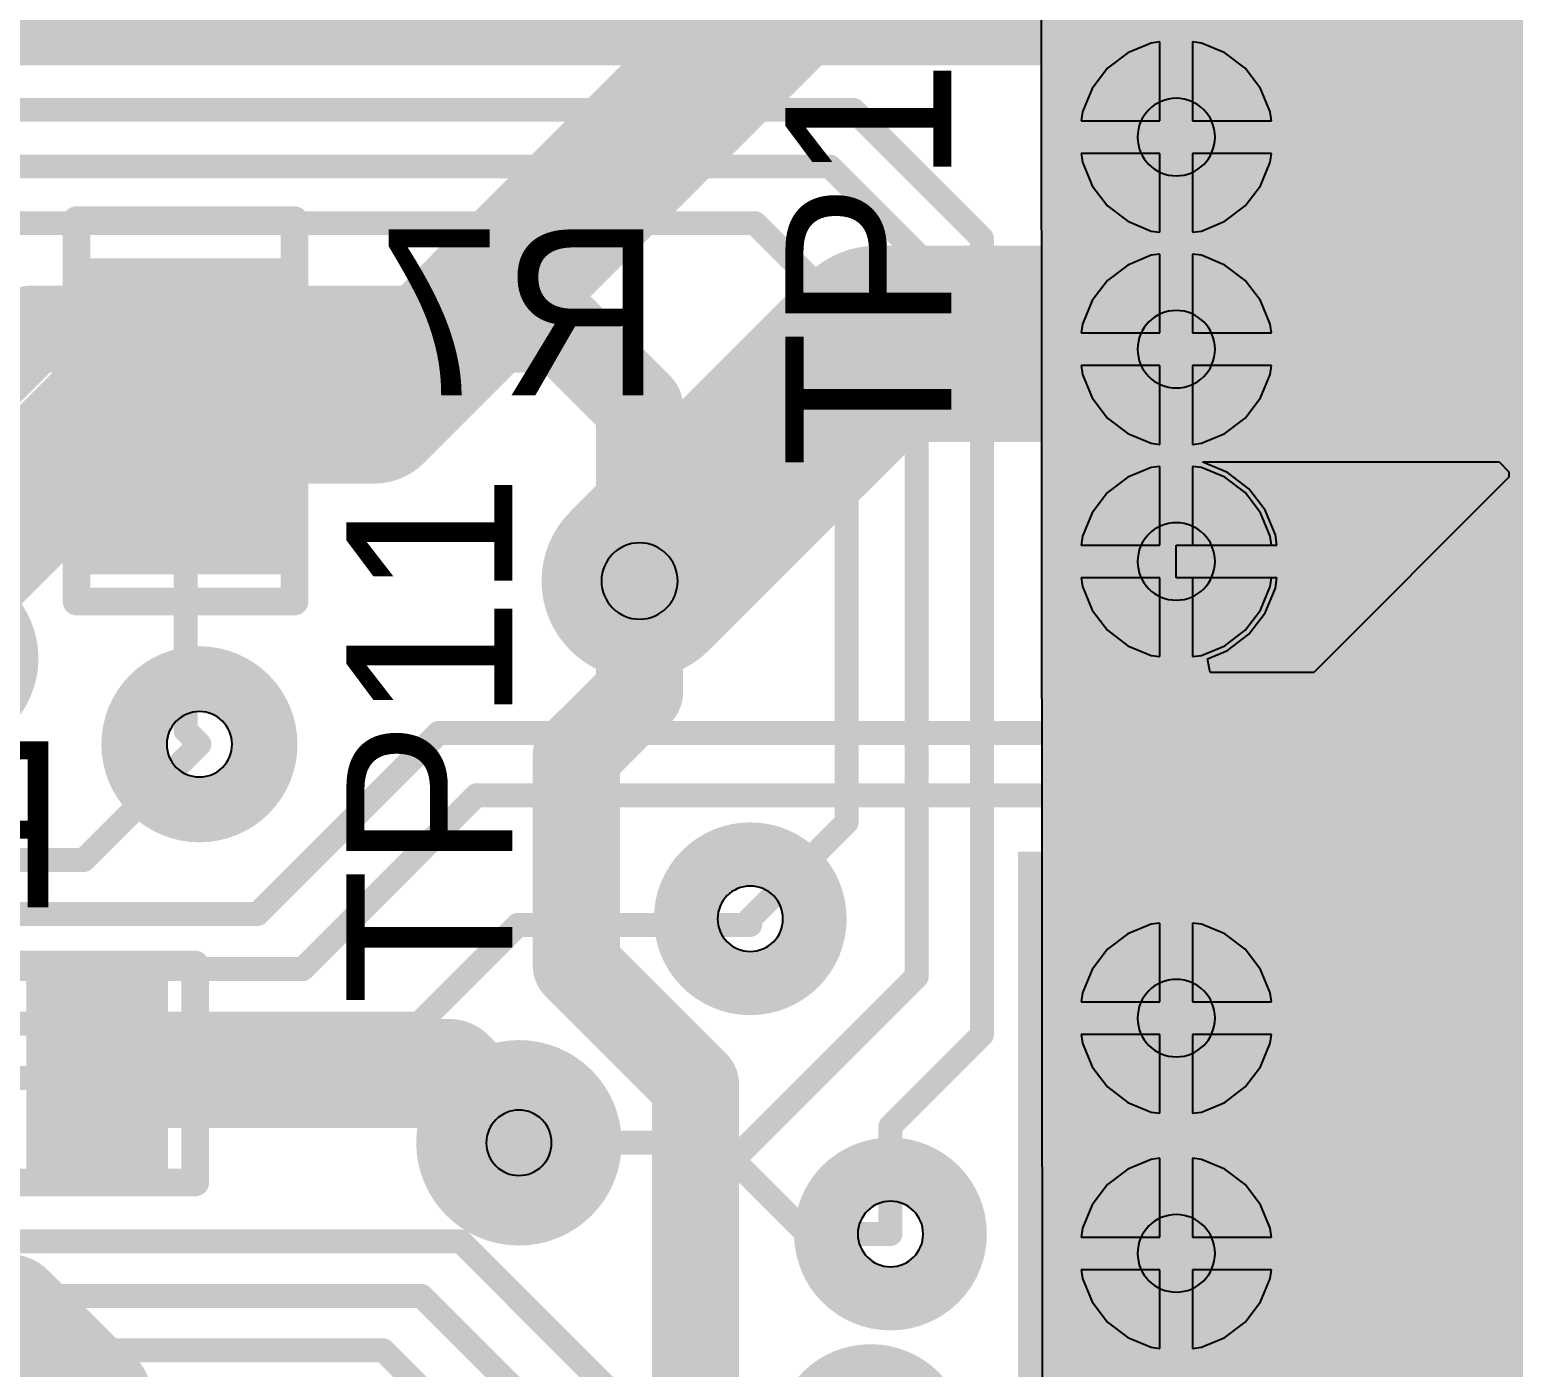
# Model space of a CAD drawing. Extents: x 0.11 to 5.41, y 1.37 to 6.94.
# Drawn here: x 3.742 to 4.278, y 5.234 to 5.717 of the extents above; entities that cross this region are included whole.
import ezdxf

# ---------------------------------------------------------------- set-up
doc = ezdxf.new("R2010")
doc.units = 0
doc.layers.get('0').update_dxf_attribs({"linetype": 'CONTINUOUS'})
for name, color, linetype in [('BOTTOMLAYER', 5, 'CONTINUOUS'), ('BOTTOMOVERLAY', 54, 'CONTINUOUS'), ('BOTTOMPASTE', 16, 'CONTINUOUS'), ('BOTTOMSOLDER', 6, 'CONTINUOUS'), ('DRILLDRAWING', 1, 'CONTINUOUS'), ('MULTILAYER', 9, 'CONTINUOUS'), ('TOPLAYER', 1, 'CONTINUOUS'), ('TOPOVERLAY', 2, 'CONTINUOUS'), ('TOPPASTE', 8, 'CONTINUOUS'), ('TOPSOLDER', 216, 'CONTINUOUS')]:
    doc.layers.add(name, color=color, linetype=linetype)

# ---------------------------------------------------------------- blocks, each defined once
blk = doc.blocks.new('ABLS_XTAL_8')
at = {"layer": 'TOPLAYER'}
for points, const_width in [([(-0.24213, 0.04134), (-0.24213, -0.04134)], 0.11024), ([(-0.13189, 0.04134), (-0.13189, -0.04134)], 0.11024), ([(0.13189, 0.04134), (0.13189, -0.04134)], 0.11024), ([(0.24213, 0.04134), (0.24213, -0.04134)], 0.11024), ([(-0.29724, 0.02067), (-0.07677, 0.02067)], 0.04134), ([(0.07677, 0.02067), (0.29724, 0.02067)], 0.04134), ([(-0.29724, -0.02067), (-0.07677, -0.02067)], 0.04134), ([(0.07677, -0.02067), (0.29724, -0.02067)], 0.04134)]:
    blk.add_lwpolyline(points, dxfattribs=dict(at, const_width=const_width))
at = {"layer": 'TOPLAYER', "const_width": 0.04134}
for points in [[(-0.20768, 0, 1), (-0.16634, 0, 1)], [(0.16634, 0, 1), (0.20768, 0, 1)]]:
    blk.add_lwpolyline(points, format="xyb", close=True, dxfattribs=at)
at = {"layer": 'TOPOVERLAY', "const_width": 0.01}
for points in [[(-0.35433, 0.11236), (0.35433, 0.11236)], [(-0.35433, 0.11236), (-0.35433, -0.11118)], [(0.35433, 0.11236), (0.35433, -0.11118)], [(-0.35433, -0.11118), (0.35433, -0.11118)]]:
    blk.add_lwpolyline(points, dxfattribs=at)
at = {"layer": 'TOPOVERLAY', "const_width": 0.005}
for points in [[(-0.35683, 0.11236, 1), (-0.35183, 0.11236, 1)], [(-0.35683, 0.11236, 1), (-0.35183, 0.11236, 1)], [(0.35183, 0.11236, 1), (0.35683, 0.11236, 1)], [(0.35183, 0.11236, 1), (0.35683, 0.11236, 1)], [(-0.35683, -0.11118, 1), (-0.35183, -0.11118, 1)], [(-0.35683, -0.11118, 1), (-0.35183, -0.11118, 1)], [(0.35183, -0.11118, 1), (0.35683, -0.11118, 1)], [(0.35183, -0.11118, 1), (0.35683, -0.11118, 1)]]:
    blk.add_lwpolyline(points, format="xyb", close=True, dxfattribs=at)
at = {"layer": 'TOPPASTE'}
for points, const_width in [([(-0.24213, 0.04134), (-0.24213, -0.04134)], 0.11024), ([(-0.13189, 0.04134), (-0.13189, -0.04134)], 0.11024), ([(0.13189, 0.04134), (0.13189, -0.04134)], 0.11024), ([(0.24213, 0.04134), (0.24213, -0.04134)], 0.11024), ([(-0.29724, 0.02067), (-0.07677, 0.02067)], 0.04134), ([(0.07677, 0.02067), (0.29724, 0.02067)], 0.04134), ([(-0.29724, -0.02067), (-0.07677, -0.02067)], 0.04134), ([(0.07677, -0.02067), (0.29724, -0.02067)], 0.04134)]:
    blk.add_lwpolyline(points, dxfattribs=dict(at, const_width=const_width))
at = {"layer": 'TOPPASTE', "const_width": 0.04134}
for points in [[(-0.20768, 0, 1), (-0.16634, 0, 1)], [(0.16634, 0, 1), (0.20768, 0, 1)]]:
    blk.add_lwpolyline(points, format="xyb", close=True, dxfattribs=at)
at = {"layer": 'TOPSOLDER'}
for points, const_width in [([(-0.24705, 0.05118), (-0.24705, -0.05118)], 0.12008), ([(-0.12697, 0.05118), (-0.12697, -0.05118)], 0.12008), ([(0.12697, 0.05118), (0.12697, -0.05118)], 0.12008), ([(0.24705, 0.05118), (0.24705, -0.05118)], 0.12008), ([(-0.30709, 0.02559), (-0.06693, 0.02559)], 0.05118), ([(0.06693, 0.02559), (0.30709, 0.02559)], 0.05118), ([(-0.30709, -0.02559), (-0.06693, -0.02559)], 0.05118), ([(0.06693, -0.02559), (0.30709, -0.02559)], 0.05118)]:
    blk.add_lwpolyline(points, dxfattribs=dict(at, const_width=const_width))
at = {"layer": 'TOPSOLDER', "const_width": 0.05118}
for points in [[(-0.2126, 0, 1), (-0.16142, 0, 1)], [(0.16142, 0, 1), (0.2126, 0, 1)]]:
    blk.add_lwpolyline(points, format="xyb", close=True, dxfattribs=at)
blk = doc.blocks.new('TEST_POINT_THT_23')
at = {"layer": 'BOTTOMLAYER', "const_width": 0.00787}
blk.add_lwpolyline([(-0.01575, 0, 1), (0.01575, 0, 1)], format="xyb", close=True, dxfattribs=at)
at = {"layer": 'BOTTOMSOLDER', "const_width": 0.01772}
blk.add_lwpolyline([(-0.02067, 0, 1), (0.02067, 0, 1)], format="xyb", close=True, dxfattribs=at)
at = {"layer": 'DRILLDRAWING'}
blk.add_lwpolyline([(-0.01181, 0, 1), (0.01181, 0, 1)], format="xyb", close=True, dxfattribs=at)
at = {"layer": 'MULTILAYER', "const_width": 0.00787}
blk.add_lwpolyline([(-0.01575, 0, 1), (0.01575, 0, 1)], format="xyb", close=True, dxfattribs=at)
at = {"layer": 'TOPLAYER', "const_width": 0.00787}
blk.add_lwpolyline([(-0.01575, 0, 1), (0.01575, 0, 1)], format="xyb", close=True, dxfattribs=at)
at = {"layer": 'TOPOVERLAY'}
for points, const_width in [([(0.03319, 0, 1), (-0.03319, 0, 1)], 0.00787), ([(-0.03516, 0, 1), (-0.03122, 0, 1)], 0.00394), ([(0.03122, 0, 1), (0.03516, 0, 1)], 0.00394)]:
    blk.add_lwpolyline(points, format="xyb", close=True, dxfattribs=dict(at, const_width=const_width))
at = {"layer": 'TOPSOLDER', "const_width": 0.01772}
blk.add_lwpolyline([(-0.02067, 0, 1), (0.02067, 0, 1)], format="xyb", close=True, dxfattribs=at)
blk = doc.blocks.new('0805__2012__P_______B_58')
at = {"layer": 'BOTTOMLAYER'}
for points, const_width in [([(-0.00787, 0.02559), (-0.00787, -0.02559)], 0.01575), ([(0.00787, 0.02559), (0.00787, -0.02559)], 0.01575), ([(0.05512, 0.02559), (0.05512, -0.02559)], 0.01575), ([(0.07087, 0.02559), (0.07087, -0.02559)], 0.01575), ([(-0.01575, 0.0128), (0.01575, 0.0128)], 0.02559), ([(0.04724, 0.0128), (0.07874, 0.0128)], 0.02559), ([(-0.01575, -0.0128), (0.01575, -0.0128)], 0.02559), ([(0.04724, -0.0128), (0.07874, -0.0128)], 0.02559)]:
    blk.add_lwpolyline(points, dxfattribs=dict(at, const_width=const_width))
at = {"layer": 'BOTTOMLAYER', "const_width": 0.01575}
for points in [[(-0.00787, 0, 1), (0.00787, 0, 1)], [(0.05512, 0, 1), (0.07087, 0, 1)]]:
    blk.add_lwpolyline(points, format="xyb", close=True, dxfattribs=at)
at = {"layer": 'BOTTOMOVERLAY', "const_width": 0.01}
for points in [[(0.09843, 0.03937), (-0.03937, 0.03937)], [(-0.03937, -0.03937), (-0.03937, 0.03937)], [(0.09843, -0.03937), (0.09843, 0.03937)], [(0.09843, -0.03937), (-0.03937, -0.03937)], [(-0.0315, -0.03937), (-0.03937, -0.03937)]]:
    blk.add_lwpolyline(points, dxfattribs=at)
at = {"layer": 'BOTTOMOVERLAY', "const_width": 0.005}
for points in [[(-0.04187, 0.03937, 1), (-0.03687, 0.03937, 1)], [(-0.04187, 0.03937, 1), (-0.03687, 0.03937, 1)], [(0.09593, 0.03937, 1), (0.10093, 0.03937, 1)], [(0.09593, 0.03937, 1), (0.10093, 0.03937, 1)], [(-0.04187, -0.03937, 1), (-0.03687, -0.03937, 1)], [(-0.04187, -0.03937, 1), (-0.03687, -0.03937, 1)], [(-0.04187, -0.03937, 1), (-0.03687, -0.03937, 1)], [(-0.034, -0.03937, 1), (-0.029, -0.03937, 1)], [(0.09593, -0.03937, 1), (0.10093, -0.03937, 1)], [(0.09593, -0.03937, 1), (0.10093, -0.03937, 1)]]:
    blk.add_lwpolyline(points, format="xyb", close=True, dxfattribs=at)
at = {"layer": 'BOTTOMPASTE'}
for points, const_width in [([(-0.00787, 0.02559), (-0.00787, -0.02559)], 0.01575), ([(0.00787, 0.02559), (0.00787, -0.02559)], 0.01575), ([(0.05512, 0.02559), (0.05512, -0.02559)], 0.01575), ([(0.07087, 0.02559), (0.07087, -0.02559)], 0.01575), ([(-0.01575, 0.0128), (0.01575, 0.0128)], 0.02559), ([(0.04724, 0.0128), (0.07874, 0.0128)], 0.02559), ([(-0.01575, -0.0128), (0.01575, -0.0128)], 0.02559), ([(0.04724, -0.0128), (0.07874, -0.0128)], 0.02559)]:
    blk.add_lwpolyline(points, dxfattribs=dict(at, const_width=const_width))
at = {"layer": 'BOTTOMPASTE', "const_width": 0.01575}
for points in [[(-0.00787, 0, 1), (0.00787, 0, 1)], [(0.05512, 0, 1), (0.07087, 0, 1)]]:
    blk.add_lwpolyline(points, format="xyb", close=True, dxfattribs=at)
at = {"layer": 'BOTTOMSOLDER'}
for points, const_width in [([(-0.0128, 0.03543), (-0.0128, -0.03543)], 0.02559), ([(0.0128, 0.03543), (0.0128, -0.03543)], 0.02559), ([(0.0502, 0.03543), (0.0502, -0.03543)], 0.02559), ([(0.07579, 0.03543), (0.07579, -0.03543)], 0.02559), ([(-0.02559, 0.01772), (0.02559, 0.01772)], 0.03543), ([(0.0374, 0.01772), (0.08858, 0.01772)], 0.03543), ([(-0.02559, -0.01772), (0.02559, -0.01772)], 0.03543), ([(0.0374, -0.01772), (0.08858, -0.01772)], 0.03543)]:
    blk.add_lwpolyline(points, dxfattribs=dict(at, const_width=const_width))
at = {"layer": 'BOTTOMSOLDER', "const_width": 0.02559}
for points in [[(-0.0128, 0, 1), (0.0128, 0, 1)], [(0.0502, 0, 1), (0.07579, 0, 1)]]:
    blk.add_lwpolyline(points, format="xyb", close=True, dxfattribs=at)
blk = doc.blocks.new('0805__2012__P_______B_62')
at = {"layer": 'BOTTOMLAYER'}
for points, const_width in [([(-0.00787, 0.02559), (-0.00787, -0.02559)], 0.01575), ([(0.00787, 0.02559), (0.00787, -0.02559)], 0.01575), ([(0.05512, 0.02559), (0.05512, -0.02559)], 0.01575), ([(0.07087, 0.02559), (0.07087, -0.02559)], 0.01575), ([(-0.01575, 0.0128), (0.01575, 0.0128)], 0.02559), ([(0.04724, 0.0128), (0.07874, 0.0128)], 0.02559), ([(-0.01575, -0.0128), (0.01575, -0.0128)], 0.02559), ([(0.04724, -0.0128), (0.07874, -0.0128)], 0.02559)]:
    blk.add_lwpolyline(points, dxfattribs=dict(at, const_width=const_width))
at = {"layer": 'BOTTOMLAYER', "const_width": 0.01575}
for points in [[(-0.00787, 0, 1), (0.00787, 0, 1)], [(0.05512, 0, 1), (0.07087, 0, 1)]]:
    blk.add_lwpolyline(points, format="xyb", close=True, dxfattribs=at)
at = {"layer": 'BOTTOMOVERLAY', "const_width": 0.01}
for points in [[(-0.03937, 0.03937), (0.09843, 0.03937)], [(-0.03937, -0.03937), (-0.03937, 0.03937)], [(0.09843, -0.03937), (0.09843, 0.03937)], [(-0.03937, -0.03937), (0.09843, -0.03937)], [(-0.03937, -0.03937), (-0.0315, -0.03937)]]:
    blk.add_lwpolyline(points, dxfattribs=at)
at = {"layer": 'BOTTOMOVERLAY', "const_width": 0.005}
for points in [[(-0.04187, 0.03937, 1), (-0.03687, 0.03937, 1)], [(-0.04187, 0.03937, 1), (-0.03687, 0.03937, 1)], [(0.09593, 0.03937, 1), (0.10093, 0.03937, 1)], [(0.09593, 0.03937, 1), (0.10093, 0.03937, 1)], [(-0.04187, -0.03937, 1), (-0.03687, -0.03937, 1)], [(-0.04187, -0.03937, 1), (-0.03687, -0.03937, 1)], [(-0.04187, -0.03937, 1), (-0.03687, -0.03937, 1)], [(-0.034, -0.03937, 1), (-0.029, -0.03937, 1)], [(0.09593, -0.03937, 1), (0.10093, -0.03937, 1)], [(0.09593, -0.03937, 1), (0.10093, -0.03937, 1)]]:
    blk.add_lwpolyline(points, format="xyb", close=True, dxfattribs=at)
at = {"layer": 'BOTTOMPASTE'}
for points, const_width in [([(-0.00787, 0.02559), (-0.00787, -0.02559)], 0.01575), ([(0.00787, 0.02559), (0.00787, -0.02559)], 0.01575), ([(0.05512, 0.02559), (0.05512, -0.02559)], 0.01575), ([(0.07087, 0.02559), (0.07087, -0.02559)], 0.01575), ([(-0.01575, 0.0128), (0.01575, 0.0128)], 0.02559), ([(0.04724, 0.0128), (0.07874, 0.0128)], 0.02559), ([(-0.01575, -0.0128), (0.01575, -0.0128)], 0.02559), ([(0.04724, -0.0128), (0.07874, -0.0128)], 0.02559)]:
    blk.add_lwpolyline(points, dxfattribs=dict(at, const_width=const_width))
at = {"layer": 'BOTTOMPASTE', "const_width": 0.01575}
for points in [[(-0.00787, 0, 1), (0.00787, 0, 1)], [(0.05512, 0, 1), (0.07087, 0, 1)]]:
    blk.add_lwpolyline(points, format="xyb", close=True, dxfattribs=at)
at = {"layer": 'BOTTOMSOLDER'}
for points, const_width in [([(-0.0128, 0.03543), (-0.0128, -0.03543)], 0.02559), ([(0.0128, 0.03543), (0.0128, -0.03543)], 0.02559), ([(0.0502, 0.03543), (0.0502, -0.03543)], 0.02559), ([(0.07579, 0.03543), (0.07579, -0.03543)], 0.02559), ([(-0.02559, 0.01772), (0.02559, 0.01772)], 0.03543), ([(0.0374, 0.01772), (0.08858, 0.01772)], 0.03543), ([(-0.02559, -0.01772), (0.02559, -0.01772)], 0.03543), ([(0.0374, -0.01772), (0.08858, -0.01772)], 0.03543)]:
    blk.add_lwpolyline(points, dxfattribs=dict(at, const_width=const_width))
at = {"layer": 'BOTTOMSOLDER', "const_width": 0.02559}
for points in [[(-0.0128, 0, 1), (0.0128, 0, 1)], [(0.0502, 0, 1), (0.07579, 0, 1)]]:
    blk.add_lwpolyline(points, format="xyb", close=True, dxfattribs=at)

msp = doc.modelspace()

# ---------------------------------------------------------------- linework, layer by layer
at = {"layer": 'BOTTOMLAYER'}
for p, q in [((4.10805, 4.72498), (4.10717, 5.90335)), ((4.14695, 5.7123), (4.13848, 5.70879)), ((4.15014, 5.71272), (4.14695, 5.7123)), ((4.15014, 5.68426), (4.15014, 5.71272)), ((4.16514, 5.7123), (4.16195, 5.71272)), ((4.16195, 5.71272), (4.16195, 5.68426)), ((4.17362, 5.70879), (4.16514, 5.7123)), ((4.13848, 5.70879), (4.1312, 5.7032)), ((4.1809, 5.7032), (4.17362, 5.70879)), ((4.1312, 5.7032), (4.12561, 5.69592)), ((4.18648, 5.69592), (4.1809, 5.7032)), ((4.12561, 5.69592), (4.1221, 5.68745)), ((4.18999, 5.68745), (4.18648, 5.69592)), ((4.1221, 5.68745), (4.12168, 5.68426)), ((4.12168, 5.68426), (4.15014, 5.68426)), ((4.16195, 5.68426), (4.19041, 5.68426)), ((4.19041, 5.68426), (4.18999, 5.68745)), ((4.15014, 5.67245), (4.12168, 5.67245)), ((4.12168, 5.67245), (4.1221, 5.66926)), ((4.1221, 5.66926), (4.12561, 5.66078)), ((4.15014, 5.64399), (4.15014, 5.67245)), ((4.19041, 5.67245), (4.16195, 5.67245)), ((4.16195, 5.67245), (4.16195, 5.64399)), ((4.18648, 5.66078), (4.18999, 5.66926)), ((4.18999, 5.66926), (4.19041, 5.67245)), ((4.12561, 5.66078), (4.1312, 5.6535)), ((4.1809, 5.6535), (4.18648, 5.66078)), ((4.1312, 5.6535), (4.13848, 5.64792)), ((4.17362, 5.64792), (4.1809, 5.6535)), ((4.13848, 5.64792), (4.14695, 5.64441)), ((4.16514, 5.64441), (4.17362, 5.64792)), ((4.14695, 5.64441), (4.15014, 5.64399)), ((4.16195, 5.64399), (4.16514, 5.64441)), ((4.14695, 5.63563), (4.13848, 5.63212)), ((4.15014, 5.63605), (4.14695, 5.63563)), ((4.15014, 5.60759), (4.15014, 5.63605)), ((4.16514, 5.63563), (4.16195, 5.63605)), ((4.16195, 5.63605), (4.16195, 5.60759)), ((4.17362, 5.63212), (4.16514, 5.63563)), ((4.13848, 5.63212), (4.1312, 5.62654)), ((4.1809, 5.62654), (4.17362, 5.63212)), ((4.1312, 5.62654), (4.12561, 5.61926)), ((4.18648, 5.61926), (4.1809, 5.62654)), ((4.12561, 5.61926), (4.1221, 5.61078)), ((4.18999, 5.61078), (4.18648, 5.61926)), ((4.1221, 5.61078), (4.12168, 5.60759)), ((4.19041, 5.60759), (4.18999, 5.61078)), ((4.12168, 5.60759), (4.15014, 5.60759)), ((4.16195, 5.60759), (4.19041, 5.60759)), ((4.15014, 5.59578), (4.12168, 5.59578)), ((4.12168, 5.59578), (4.1221, 5.59259)), ((4.1221, 5.59259), (4.12561, 5.58411)), ((4.15014, 5.56732), (4.15014, 5.59578)), ((4.19041, 5.59578), (4.16195, 5.59578)), ((4.16195, 5.59578), (4.16195, 5.56732)), ((4.18648, 5.58411), (4.18999, 5.59259)), ((4.18999, 5.59259), (4.19041, 5.59578)), ((4.12561, 5.58411), (4.1312, 5.57684)), ((4.1809, 5.57684), (4.18648, 5.58411)), ((4.1312, 5.57684), (4.13848, 5.57125)), ((4.17362, 5.57125), (4.1809, 5.57684)), ((4.13848, 5.57125), (4.14695, 5.56774)), ((4.16514, 5.56774), (4.17362, 5.57125)), ((4.14695, 5.56774), (4.15014, 5.56732)), ((4.16195, 5.56732), (4.16514, 5.56774)), ((4.13848, 5.55545), (4.1312, 5.54987)), ((4.14695, 5.55896), (4.13848, 5.55545)), ((4.15014, 5.55938), (4.14695, 5.55896)), ((4.15014, 5.53092), (4.15014, 5.55938)), ((4.16514, 5.55896), (4.16195, 5.55938)), ((4.16195, 5.55938), (4.16195, 5.53092)), ((4.17362, 5.55545), (4.16514, 5.55896)), ((4.1809, 5.54987), (4.17362, 5.55545)), ((4.1312, 5.54987), (4.12561, 5.54259)), ((4.18648, 5.54259), (4.1809, 5.54987)), ((4.12561, 5.54259), (4.1221, 5.53411)), ((4.18999, 5.53411), (4.18648, 5.54259)), ((4.1221, 5.53411), (4.12168, 5.53092)), ((4.19041, 5.53092), (4.18999, 5.53411)), ((4.12168, 5.53092), (4.15014, 5.53092)), ((4.16195, 5.53092), (4.19041, 5.53092)), ((4.15014, 5.51911), (4.12168, 5.51911)), ((4.12168, 5.51911), (4.1221, 5.51592)), ((4.15014, 5.49065), (4.15014, 5.51911)), ((4.19041, 5.51911), (4.16195, 5.51911)), ((4.16195, 5.51911), (4.16195, 5.49065)), ((4.18999, 5.51592), (4.19041, 5.51911)), ((4.1221, 5.51592), (4.12561, 5.50745)), ((4.18648, 5.50745), (4.18999, 5.51592)), ((4.12561, 5.50745), (4.1312, 5.50017)), ((4.1809, 5.50017), (4.18648, 5.50745)), ((4.1312, 5.50017), (4.13848, 5.49458)), ((4.17362, 5.49458), (4.1809, 5.50017)), ((4.13848, 5.49458), (4.14695, 5.49107)), ((4.14695, 5.49107), (4.15014, 5.49065)), ((4.16195, 5.49065), (4.16514, 5.49107)), ((4.16514, 5.49107), (4.17362, 5.49458)), ((4.14695, 5.39396), (4.13848, 5.39045)), ((4.15014, 5.39438), (4.14695, 5.39396)), ((4.15014, 5.36592), (4.15014, 5.39438)), ((4.16514, 5.39396), (4.16195, 5.39438)), ((4.16195, 5.39438), (4.16195, 5.36592)), ((4.17362, 5.39045), (4.16514, 5.39396)), ((4.13848, 5.39045), (4.1312, 5.38487)), ((4.1809, 5.38487), (4.17362, 5.39045)), ((4.1312, 5.38487), (4.12561, 5.37759)), ((4.18648, 5.37759), (4.1809, 5.38487)), ((4.12561, 5.37759), (4.1221, 5.36911)), ((4.18999, 5.36911), (4.18648, 5.37759)), ((4.1221, 5.36911), (4.12168, 5.36592)), ((4.19041, 5.36592), (4.18999, 5.36911)), ((4.12168, 5.36592), (4.15014, 5.36592)), ((4.16195, 5.36592), (4.19041, 5.36592)), ((4.15014, 5.35411), (4.12168, 5.35411)), ((4.12168, 5.35411), (4.1221, 5.35092)), ((4.15014, 5.32565), (4.15014, 5.35411)), ((4.19041, 5.35411), (4.16195, 5.35411)), ((4.16195, 5.35411), (4.16195, 5.32565)), ((4.18999, 5.35092), (4.19041, 5.35411)), ((4.1221, 5.35092), (4.12561, 5.34245)), ((4.18648, 5.34245), (4.18999, 5.35092)), ((4.12561, 5.34245), (4.1312, 5.33517)), ((4.1809, 5.33517), (4.18648, 5.34245)), ((4.1312, 5.33517), (4.13848, 5.32958)), ((4.17362, 5.32958), (4.1809, 5.33517)), ((4.13848, 5.32958), (4.14695, 5.32607)), ((4.16514, 5.32607), (4.17362, 5.32958)), ((4.14695, 5.32607), (4.15014, 5.32565)), ((4.16195, 5.32565), (4.16514, 5.32607)), ((4.14695, 5.30896), (4.13848, 5.30545)), ((4.15014, 5.30938), (4.14695, 5.30896)), ((4.15014, 5.28092), (4.15014, 5.30938)), ((4.16514, 5.30896), (4.16195, 5.30938)), ((4.16195, 5.30938), (4.16195, 5.28092)), ((4.17362, 5.30545), (4.16514, 5.30896)), ((4.13848, 5.30545), (4.1312, 5.29987)), ((4.1809, 5.29987), (4.17362, 5.30545)), ((4.1312, 5.29987), (4.12561, 5.29259)), ((4.18648, 5.29259), (4.1809, 5.29987)), ((4.12561, 5.29259), (4.1221, 5.28411)), ((4.18999, 5.28411), (4.18648, 5.29259)), ((4.1221, 5.28411), (4.12168, 5.28092)), ((4.19041, 5.28092), (4.18999, 5.28411)), ((4.12168, 5.28092), (4.15014, 5.28092)), ((4.16195, 5.28092), (4.19041, 5.28092)), ((4.15014, 5.26911), (4.12168, 5.26911)), ((4.12168, 5.26911), (4.1221, 5.26592)), ((4.1221, 5.26592), (4.12561, 5.25745)), ((4.15014, 5.24065), (4.15014, 5.26911)), ((4.19041, 5.26911), (4.16195, 5.26911)), ((4.16195, 5.26911), (4.16195, 5.24065)), ((4.18648, 5.25745), (4.18999, 5.26592)), ((4.18999, 5.26592), (4.19041, 5.26911)), ((4.12561, 5.25745), (4.1312, 5.25017)), ((4.1809, 5.25017), (4.18648, 5.25745)), ((4.1312, 5.25017), (4.13848, 5.24458)), ((4.17362, 5.24458), (4.1809, 5.25017)), ((4.13848, 5.24458), (4.14695, 5.24107)), ((4.16514, 5.24107), (4.17362, 5.24458)), ((4.14695, 5.24107), (4.15014, 5.24065)), ((4.16195, 5.24065), (4.16514, 5.24107))]:
    msp.add_line(p, q, dxfattribs=at)
for points, const_width in [([(3.98263, 5.7376), (3.99613, 5.72411)], 0.03465), ([(3.71933, 5.71571), (4.10732, 5.71571)], 0.01575), ([(3.68268, 5.70866), (4.12574, 5.70866)], 0.00866), ([(4.12574, 5.70866), (4.15605, 5.67835)], 0.00866), ([(3.69606, 5.68819), (4.03932, 5.68819)], 0.00866), ([(4.03932, 5.68819), (4.08579, 5.64172)], 0.00866), ([(3.70744, 5.66772), (4.03084, 5.66772)], 0.00866), ([(4.03084, 5.66772), (4.06224, 5.63631)], 0.00866), ([(3.71954, 5.64724), (4.00378, 5.64724)], 0.00866), ([(4.00378, 5.64724), (4.03693, 5.61409)], 0.00866), ([(4.08579, 5.354), (4.08579, 5.64172)], 0.00866), ([(4.06224, 5.37504), (4.06224, 5.63631)], 0.00866), ([(3.66346, 5.53), (3.74242, 5.60895)], 0.0315), ([(3.74242, 5.60895), (3.79802, 5.60895)], 0.0315), ([(3.79802, 5.60895), (3.93392, 5.60895)], 0.0315), ([(3.93392, 5.60895), (3.96209, 5.58079)], 0.0315), ([(4.03693, 5.43075), (4.03693, 5.61409)], 0.00866), ([(3.96209, 5.51795), (3.96209, 5.58079)], 0.0315), ([(3.79802, 5.46395), (3.79802, 5.54596)], 0.00866), ([(3.96209, 5.47782), (3.96209, 5.51795)], 0.0315), ([(3.93921, 5.45495), (3.96209, 5.47782)], 0.0315), ([(3.93921, 5.37909), (3.93921, 5.45495)], 0.0315), ([(3.79802, 5.46395), (3.80302, 5.45895)], 0.00866), ([(4.00209, 5.39591), (4.03693, 5.43075)], 0.00866), ([(3.93921, 5.37909), (3.98232, 5.33598)], 0.0315), ([(3.98616, 5.29896), (4.06224, 5.37504)], 0.00866), ([(3.76606, 5.34), (3.89346, 5.34)], 0.03937), ([(3.89346, 5.34), (3.9185, 5.31496)], 0.03937), ([(4.05276, 5.32097), (4.08579, 5.354)], 0.00866), ([(3.98232, 5.3028), (3.98232, 5.33598)], 0.0315), ([(4.05276, 5.28201), (4.05276, 5.32097)], 0.00866), ([(3.98232, 5.06874), (3.98232, 5.3028)], 0.0315), ([(3.98232, 5.3028), (3.98616, 5.29896)], 0.00866), ([(3.61, 5.255), (3.73437, 5.255)], 0.03937), ([(3.73437, 5.255), (3.76606, 5.22331)], 0.03937), ([(3.76606, 5.18093), (3.76606, 5.22331)], 0.03937)]:
    msp.add_lwpolyline(points, dxfattribs=dict(at, const_width=const_width))
for points, const_width in [([(3.98747, 5.72411, 1), (4.00479, 5.72411, 1)], 0.01732), ([(4.10339, 5.71571, 1), (4.11126, 5.71571, 1)], 0.00787), ([(4.12357, 5.70866, 1), (4.1279, 5.70866, 1)], 0.00433), ([(4.12357, 5.70866, 1), (4.1279, 5.70866, 1)], 0.00433), ([(4.13655, 5.67835, 1), (4.17555, 5.67835, 1)], 0.011), ([(4.03716, 5.68819, 1), (4.04149, 5.68819, 1)], 0.00433), ([(4.03716, 5.68819, 1), (4.04149, 5.68819, 1)], 0.00433), ([(4.15388, 5.67835, 1), (4.15821, 5.67835, 1)], 0.00433), ([(4.02868, 5.66772, 1), (4.03301, 5.66772, 1)], 0.00433), ([(4.02868, 5.66772, 1), (4.03301, 5.66772, 1)], 0.00433), ([(4.00161, 5.64724, 1), (4.00594, 5.64724, 1)], 0.00433), ([(4.00161, 5.64724, 1), (4.00594, 5.64724, 1)], 0.00433), ([(4.08362, 5.64172, 1), (4.08795, 5.64172, 1)], 0.00433), ([(4.08362, 5.64172, 1), (4.08795, 5.64172, 1)], 0.00433), ([(4.06008, 5.63631, 1), (4.06441, 5.63631, 1)], 0.00433), ([(4.06008, 5.63631, 1), (4.06441, 5.63631, 1)], 0.00433), ([(3.73454, 5.60895, 1), (3.75029, 5.60895, 1)], 0.01575), ([(3.73454, 5.60895, 1), (3.75029, 5.60895, 1)], 0.01575), ([(3.79015, 5.60895, 1), (3.8059, 5.60895, 1)], 0.01575), ([(3.79015, 5.60895, 1), (3.8059, 5.60895, 1)], 0.01575), ([(3.92605, 5.60895, 1), (3.94179, 5.60895, 1)], 0.01575), ([(3.92605, 5.60895, 1), (3.94179, 5.60895, 1)], 0.01575), ([(4.13655, 5.60169, 1), (4.17555, 5.60169, 1)], 0.011), ([(4.03476, 5.61409, 1), (4.03909, 5.61409, 1)], 0.00433), ([(4.03476, 5.61409, 1), (4.03909, 5.61409, 1)], 0.00433), ([(3.95421, 5.58079, 1), (3.96996, 5.58079, 1)], 0.01575), ([(3.95421, 5.58079, 1), (3.96996, 5.58079, 1)], 0.01575), ([(3.79586, 5.54596, 1), (3.80019, 5.54596, 1)], 0.00433), ([(4.13655, 5.52502, 1), (4.17555, 5.52502, 1)], 0.011), ([(3.9427, 5.51795, 1), (3.98148, 5.51795, 1)], 0.01122), ([(3.95421, 5.51795, 1), (3.96996, 5.51795, 1)], 0.01575), ([(3.95421, 5.51795, 1), (3.96996, 5.51795, 1)], 0.01575), ([(3.95421, 5.47782, 1), (3.96996, 5.47782, 1)], 0.01575), ([(3.95421, 5.47782, 1), (3.96996, 5.47782, 1)], 0.01575), ([(3.78432, 5.45895, 1), (3.82172, 5.45895, 1)], 0.01378), ([(3.93134, 5.45495, 1), (3.94709, 5.45495, 1)], 0.01575), ([(3.93134, 5.45495, 1), (3.94709, 5.45495, 1)], 0.01575), ([(3.79586, 5.46395, 1), (3.80019, 5.46395, 1)], 0.00433), ([(3.79586, 5.46395, 1), (3.80019, 5.46395, 1)], 0.00433), ([(3.80086, 5.45895, 1), (3.80519, 5.45895, 1)], 0.00433), ([(4.03476, 5.43075, 1), (4.03909, 5.43075, 1)], 0.00433), ([(4.03476, 5.43075, 1), (4.03909, 5.43075, 1)], 0.00433), ([(3.98368, 5.39591, 1), (4.02049, 5.39591, 1)], 0.01319), ([(3.99992, 5.39591, 1), (4.00425, 5.39591, 1)], 0.00433), ([(3.93134, 5.37909, 1), (3.94709, 5.37909, 1)], 0.01575), ([(3.93134, 5.37909, 1), (3.94709, 5.37909, 1)], 0.01575), ([(4.13655, 5.36002, 1), (4.17555, 5.36002, 1)], 0.011), ([(4.06008, 5.37504, 1), (4.06441, 5.37504, 1)], 0.00433), ([(4.06008, 5.37504, 1), (4.06441, 5.37504, 1)], 0.00433), ([(3.75621, 5.34, 1), (3.7759, 5.34, 1)], 0.01969), ([(3.88362, 5.34, 1), (3.90331, 5.34, 1)], 0.01969), ([(3.88362, 5.34, 1), (3.90331, 5.34, 1)], 0.01969), ([(4.08362, 5.354, 1), (4.08795, 5.354, 1)], 0.00433), ([(4.08362, 5.354, 1), (4.08795, 5.354, 1)], 0.00433), ([(3.97445, 5.33598, 1), (3.9902, 5.33598, 1)], 0.01575), ([(3.97445, 5.33598, 1), (3.9902, 5.33598, 1)], 0.01575), ([(3.90866, 5.31496, 1), (3.92835, 5.31496, 1)], 0.01969), ([(4.05059, 5.32097, 1), (4.05492, 5.32097, 1)], 0.00433), ([(4.05059, 5.32097, 1), (4.05492, 5.32097, 1)], 0.00433), ([(3.97445, 5.3028, 1), (3.9902, 5.3028, 1)], 0.01575), ([(3.97445, 5.3028, 1), (3.9902, 5.3028, 1)], 0.01575), ([(3.98016, 5.3028, 1), (3.98449, 5.3028, 1)], 0.00433), ([(3.984, 5.29896, 1), (3.98833, 5.29896, 1)], 0.00433), ([(3.984, 5.29896, 1), (3.98833, 5.29896, 1)], 0.00433), ([(4.03435, 5.28201, 1), (4.07116, 5.28201, 1)], 0.01319), ([(4.13655, 5.27502, 1), (4.17555, 5.27502, 1)], 0.011), ([(4.05059, 5.28201, 1), (4.05492, 5.28201, 1)], 0.00433), ([(3.72453, 5.255, 1), (3.74421, 5.255, 1)], 0.01969), ([(3.72453, 5.255, 1), (3.74421, 5.255, 1)], 0.01969), ([(3.75621, 5.22331, 1), (3.7759, 5.22331, 1)], 0.01969), ([(3.75621, 5.22331, 1), (3.7759, 5.22331, 1)], 0.01969)]:
    msp.add_lwpolyline(points, format="xyb", close=True, dxfattribs=dict(at, const_width=const_width))
msp.add_solid([(4.10717, 4.74291), (5.00157, 4.74291), (4.10717, 5.90335), (5.00157, 5.90335)], dxfattribs=at)
at = {"layer": 'BOTTOMSOLDER'}
for points, const_width in [([(4.13163, 5.67835, 1), (4.18047, 5.67835, 1)], 0.02084), ([(4.13163, 5.60169, 1), (4.18047, 5.60169, 1)], 0.02084), ([(4.13163, 5.52502, 1), (4.18047, 5.52502, 1)], 0.02084), ([(3.93778, 5.51795, 1), (3.9864, 5.51795, 1)], 0.02106), ([(3.68667, 5.49, 1), (3.73333, 5.49, 1)], 0.02303), ([(3.7794, 5.45895, 1), (3.82665, 5.45895, 1)], 0.02362), ([(3.97876, 5.39591, 1), (4.02541, 5.39591, 1)], 0.02303), ([(4.13163, 5.36002, 1), (4.18047, 5.36002, 1)], 0.02084), ([(4.02943, 5.28201, 1), (4.07608, 5.28201, 1)], 0.02303), ([(4.13163, 5.27502, 1), (4.18047, 5.27502, 1)], 0.02084), ([(4.02226, 5.20736, 1), (4.06892, 5.20736, 1)], 0.02303)]:
    msp.add_lwpolyline(points, format="xyb", close=True, dxfattribs=dict(at, const_width=const_width))
at = {"layer": 'DRILLDRAWING'}
for points in [[(4.14205, 5.67835, 1), (4.17005, 5.67835, 1)], [(4.14205, 5.60169, 1), (4.17005, 5.60169, 1)], [(4.14205, 5.52502, 1), (4.17005, 5.52502, 1)], [(3.94831, 5.51795, 1), (3.97587, 5.51795, 1)], [(3.79121, 5.45895, 1), (3.81483, 5.45895, 1)], [(3.99028, 5.39591, 1), (4.0139, 5.39591, 1)], [(4.14205, 5.36002, 1), (4.17005, 5.36002, 1)], [(4.04094, 5.28201, 1), (4.06457, 5.28201, 1)], [(4.14205, 5.27502, 1), (4.17005, 5.27502, 1)]]:
    msp.add_lwpolyline(points, format="xyb", close=True, dxfattribs=at)
at = {"layer": 'MULTILAYER'}
for points, const_width in [([(4.13655, 5.67835, 1), (4.17555, 5.67835, 1)], 0.011), ([(4.13655, 5.60169, 1), (4.17555, 5.60169, 1)], 0.011), ([(4.13655, 5.52502, 1), (4.17555, 5.52502, 1)], 0.011), ([(3.9427, 5.51795, 1), (3.98148, 5.51795, 1)], 0.01122), ([(3.78432, 5.45895, 1), (3.82172, 5.45895, 1)], 0.01378), ([(3.98368, 5.39591, 1), (4.02049, 5.39591, 1)], 0.01319), ([(4.13655, 5.36002, 1), (4.17555, 5.36002, 1)], 0.011), ([(4.03435, 5.28201, 1), (4.07116, 5.28201, 1)], 0.01319), ([(4.13655, 5.27502, 1), (4.17555, 5.27502, 1)], 0.011)]:
    msp.add_lwpolyline(points, format="xyb", close=True, dxfattribs=dict(at, const_width=const_width))
at = {"layer": 'TOPLAYER'}
for p, q in [((4.16566, 5.56088), (4.16566, 5.56095)), ((4.16566, 5.56095), (4.27271, 5.56095)), ((4.17461, 5.55717), (4.16566, 5.56088)), ((4.16566, 5.56088), (4.16566, 5.56088)), ((4.27271, 5.56095), (4.27624, 5.55741)), ((4.1823, 5.55127), (4.17461, 5.55717)), ((4.27624, 5.55549), (4.2057, 5.48495)), ((4.27624, 5.55741), (4.27624, 5.55549)), ((4.1882, 5.54358), (4.1823, 5.55127)), ((4.19191, 5.53463), (4.1882, 5.54358)), ((4.1924, 5.53092), (4.19191, 5.53463)), ((4.15604, 5.51911), (4.15604, 5.53092)), ((4.15604, 5.53092), (4.1924, 5.53092)), ((4.1924, 5.51911), (4.15604, 5.51911)), ((4.19191, 5.51541), (4.1924, 5.51911)), ((4.1882, 5.50645), (4.19191, 5.51541)), ((4.1823, 5.49876), (4.1882, 5.50645)), ((4.17461, 5.49286), (4.1823, 5.49876)), ((4.16734, 5.48985), (4.17461, 5.49286)), ((4.16832, 5.48495), (4.16734, 5.48985)), ((4.2057, 5.48495), (4.16832, 5.48495))]:
    msp.add_line(p, q, dxfattribs=at)
for points, const_width in [([(3.86614, 5.57874), (4.04724, 5.75984)], 0.05118), ([(3.96209, 5.51795), (4.0478, 5.60366)], 0.07087), ([(4.0478, 5.60366), (4.15605, 5.60366)], 0.07087), ([(3.71, 5.51709), (3.77165, 5.57874)], 0.05118), ([(3.77165, 5.57874), (3.86614, 5.57874)], 0.05118), ([(4.20705, 5.46303), (4.33105, 5.58703)], 0.00866), ([(3.82402, 5.39764), (3.88941, 5.46303)], 0.00866), ([(3.88941, 5.46303), (4.20705, 5.46303)], 0.00866), ([(3.76118, 5.41711), (3.80302, 5.45895)], 0.00866), ([(3.84034, 5.37774), (3.90315, 5.44055)], 0.00866), ([(3.90315, 5.44055), (4.2074, 5.44055)], 0.00866), ([(4.2074, 5.44055), (4.33105, 5.3169)], 0.00866), ([(3.69232, 5.41711), (3.76118, 5.41711)], 0.00866), ([(3.69253, 5.39764), (3.82402, 5.39764)], 0.00866), ([(3.88247, 5.35806), (3.91811, 5.3937)], 0.00866), ([(3.91811, 5.3937), (4.00209, 5.3937)], 0.00866), ([(3.69232, 5.37774), (3.84034, 5.37774)], 0.00866), ([(3.69232, 5.35806), (3.88247, 5.35806)], 0.00866), ([(3.69232, 5.33837), (3.89509, 5.33837)], 0.00866), ([(3.89509, 5.33837), (3.9185, 5.31496)], 0.00866), ([(3.9185, 5.31496), (3.98976, 5.31496)], 0.00866), ([(3.98976, 5.31496), (4.02272, 5.28201)], 0.00866), ([(3.69232, 5.27932), (3.85827, 5.27932)], 0.00866), ([(3.85827, 5.27932), (3.88013, 5.27932)], 0.00866), ([(3.85827, 5.27932), (3.86352, 5.27932)], 0.00866), ([(3.88013, 5.27932), (3.89746, 5.27932)], 0.00866), ([(3.89746, 5.27932), (3.96941, 5.20736)], 0.00866), ([(4.02272, 5.28201), (4.05276, 5.28201)], 0.00866), ([(3.69232, 5.25963), (3.85537, 5.25963)], 0.00866), ([(3.85537, 5.25963), (3.88328, 5.25963)], 0.00866), ([(3.88328, 5.25963), (4.01024, 5.13268)], 0.00866), ([(3.69232, 5.23995), (3.8695, 5.23995)], 0.00866), ([(3.8695, 5.23995), (4.1, 5.00945)], 0.00866)]:
    msp.add_lwpolyline(points, dxfattribs=dict(at, const_width=const_width))
for points, const_width in [([(4.13655, 5.67835, 1), (4.17555, 5.67835, 1)], 0.011), ([(4.03008, 5.60366, 1), (4.06551, 5.60366, 1)], 0.03543), ([(4.03008, 5.60366, 1), (4.06551, 5.60366, 1)], 0.03543), ([(4.13833, 5.60366, 1), (4.17376, 5.60366, 1)], 0.03543), ([(4.13655, 5.60169, 1), (4.17555, 5.60169, 1)], 0.011), ([(3.75886, 5.57874, 1), (3.78445, 5.57874, 1)], 0.02559), ([(3.75886, 5.57874, 1), (3.78445, 5.57874, 1)], 0.02559), ([(3.85335, 5.57874, 1), (3.87894, 5.57874, 1)], 0.02559), ([(3.85335, 5.57874, 1), (3.87894, 5.57874, 1)], 0.02559), ([(3.94437, 5.51795, 1), (3.9798, 5.51795, 1)], 0.03543), ([(4.13655, 5.52502, 1), (4.17555, 5.52502, 1)], 0.011), ([(3.9427, 5.51795, 1), (3.98148, 5.51795, 1)], 0.01122), ([(3.78432, 5.45895, 1), (3.82172, 5.45895, 1)], 0.01378), ([(3.88724, 5.46303, 1), (3.89157, 5.46303, 1)], 0.00433), ([(3.88724, 5.46303, 1), (3.89157, 5.46303, 1)], 0.00433), ([(4.20489, 5.46303, 1), (4.20922, 5.46303, 1)], 0.00433), ([(4.20489, 5.46303, 1), (4.20922, 5.46303, 1)], 0.00433), ([(3.80086, 5.45895, 1), (3.80519, 5.45895, 1)], 0.00433), ([(3.90098, 5.44055, 1), (3.90531, 5.44055, 1)], 0.00433), ([(3.90098, 5.44055, 1), (3.90531, 5.44055, 1)], 0.00433), ([(4.20524, 5.44055, 1), (4.20957, 5.44055, 1)], 0.00433), ([(4.20524, 5.44055, 1), (4.20957, 5.44055, 1)], 0.00433), ([(3.75902, 5.41711, 1), (3.76335, 5.41711, 1)], 0.00433), ([(3.75902, 5.41711, 1), (3.76335, 5.41711, 1)], 0.00433), ([(3.98368, 5.39591, 1), (4.02049, 5.39591, 1)], 0.01319), ([(3.82185, 5.39764, 1), (3.82618, 5.39764, 1)], 0.00433), ([(3.82185, 5.39764, 1), (3.82618, 5.39764, 1)], 0.00433), ([(3.91594, 5.3937, 1), (3.92028, 5.3937, 1)], 0.00433), ([(3.91594, 5.3937, 1), (3.92028, 5.3937, 1)], 0.00433), ([(3.99992, 5.3937, 1), (4.00425, 5.3937, 1)], 0.00433), ([(4.13655, 5.36002, 1), (4.17555, 5.36002, 1)], 0.011), ([(3.83817, 5.37774, 1), (3.84251, 5.37774, 1)], 0.00433), ([(3.83817, 5.37774, 1), (3.84251, 5.37774, 1)], 0.00433), ([(3.8803, 5.35806, 1), (3.88463, 5.35806, 1)], 0.00433), ([(3.8803, 5.35806, 1), (3.88463, 5.35806, 1)], 0.00433), ([(3.89293, 5.33837, 1), (3.89726, 5.33837, 1)], 0.00433), ([(3.89293, 5.33837, 1), (3.89726, 5.33837, 1)], 0.00433), ([(3.91634, 5.31496, 1), (3.92067, 5.31496, 1)], 0.00433), ([(3.91634, 5.31496, 1), (3.92067, 5.31496, 1)], 0.00433), ([(3.9876, 5.31496, 1), (3.99193, 5.31496, 1)], 0.00433), ([(3.9876, 5.31496, 1), (3.99193, 5.31496, 1)], 0.00433), ([(4.03435, 5.28201, 1), (4.07116, 5.28201, 1)], 0.01319), ([(4.13655, 5.27502, 1), (4.17555, 5.27502, 1)], 0.011), ([(3.8561, 5.27932, 1), (3.86043, 5.27932, 1)], 0.00433), ([(3.8561, 5.27932, 1), (3.86043, 5.27932, 1)], 0.00433), ([(3.8561, 5.27932, 1), (3.86043, 5.27932, 1)], 0.00433), ([(3.86136, 5.27932, 1), (3.86569, 5.27932, 1)], 0.00433), ([(3.87797, 5.27932, 1), (3.8823, 5.27932, 1)], 0.00433), ([(3.87797, 5.27932, 1), (3.8823, 5.27932, 1)], 0.00433), ([(3.89529, 5.27932, 1), (3.89962, 5.27932, 1)], 0.00433), ([(3.89529, 5.27932, 1), (3.89962, 5.27932, 1)], 0.00433), ([(4.02055, 5.28201, 1), (4.02488, 5.28201, 1)], 0.00433), ([(4.02055, 5.28201, 1), (4.02488, 5.28201, 1)], 0.00433), ([(4.05059, 5.28201, 1), (4.05492, 5.28201, 1)], 0.00433), ([(3.8532, 5.25963, 1), (3.85753, 5.25963, 1)], 0.00433), ([(3.8532, 5.25963, 1), (3.85753, 5.25963, 1)], 0.00433), ([(3.88112, 5.25963, 1), (3.88545, 5.25963, 1)], 0.00433), ([(3.88112, 5.25963, 1), (3.88545, 5.25963, 1)], 0.00433), ([(3.86734, 5.23995, 1), (3.87167, 5.23995, 1)], 0.00433), ([(3.86734, 5.23995, 1), (3.87167, 5.23995, 1)], 0.00433)]:
    msp.add_lwpolyline(points, format="xyb", close=True, dxfattribs=dict(at, const_width=const_width))
for points in [[(4.10717, 5.71016), (4.58213, 5.71016), (4.10717, 5.90335), (4.58213, 5.90335)], [(4.10732, 5.57299), (4.27626, 5.57299), (4.10732, 5.71413), (4.27626, 5.71413)], [(4.10732, 5.56026), (4.27553, 5.56026), (4.10732, 5.57299), (4.27553, 5.57299)], [(4.10732, 5.48495), (4.2057, 5.48495), (4.10732, 5.56026), (4.2057, 5.56026)], [(4.09882, 5.34555), (4.20449, 5.34555), (4.09882, 5.4202), (4.20449, 5.4202)], [(4.09882, 5.19626), (4.27626, 5.19626), (4.09882, 5.34555), (4.27626, 5.34555)]]:
    msp.add_solid(points, dxfattribs=at)
at = {"layer": 'TOPSOLDER'}
for points, const_width in [([(4.13163, 5.67835, 1), (4.18047, 5.67835, 1)], 0.02084), ([(4.13163, 5.60169, 1), (4.18047, 5.60169, 1)], 0.02084), ([(4.13163, 5.52502, 1), (4.18047, 5.52502, 1)], 0.02084), ([(3.93778, 5.51795, 1), (3.9864, 5.51795, 1)], 0.02106), ([(3.68667, 5.49, 1), (3.73333, 5.49, 1)], 0.02303), ([(3.7794, 5.45895, 1), (3.82665, 5.45895, 1)], 0.02362), ([(3.97876, 5.39591, 1), (4.02541, 5.39591, 1)], 0.02303), ([(4.13163, 5.36002, 1), (4.18047, 5.36002, 1)], 0.02084), ([(4.02943, 5.28201, 1), (4.07608, 5.28201, 1)], 0.02303), ([(4.13163, 5.27502, 1), (4.18047, 5.27502, 1)], 0.02084), ([(4.02226, 5.20736, 1), (4.06892, 5.20736, 1)], 0.02303)]:
    msp.add_lwpolyline(points, format="xyb", close=True, dxfattribs=dict(at, const_width=const_width))

# ---------------------------------------------------------------- block references
for name, p, rotation in [('ABLS_XTAL_8', (4.33, 5.395), 90), ('0805__2012__P_______B_58', (3.79802, 5.60895), 270), ('0805__2012__P_______B_62', (3.70307, 5.34), 360), ('TEST_POINT_THT_23', (3.9185, 5.31496), 180)]:
    msp.add_blockref(name, p, dxfattribs=dict(rotation=rotation))

# ---------------------------------------------------------------- texts
at = {"layer": 'BOTTOMOVERLAY', "text_generation_flag": 2}
for s, p in [('R7', (3.97, 5.585)), ('R2', (3.755, 5.4))]:
    msp.add_text(s, height=0.06, rotation=360, dxfattribs=at).set_placement(p)
at = {"layer": 'TOPOVERLAY'}
for s, p in [('TP1', (4.0748, 5.55906)), ('TP11', (3.91614, 5.36476))]:
    msp.add_text(s, height=0.06, rotation=90, dxfattribs=at).set_placement(p)

doc.saveas('drawing.dxf')
